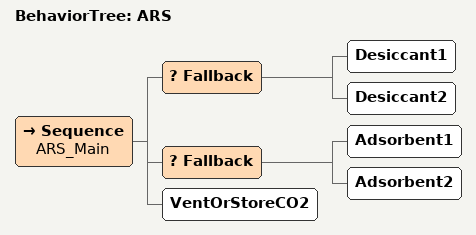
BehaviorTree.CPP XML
<root main_tree_to_execute="ARS">
  <BehaviorTree ID="ARS">
    <Sequence name="ARS_Main">
      <Fallback>
        <Desiccant1/>
        <Desiccant2/>
      </Fallback>
      <Fallback>
        <Adsorbent1/>
        <Adsorbent2/>
      </Fallback>
      <VentOrStoreCO2/>
    </Sequence>
  </BehaviorTree>
</root>
